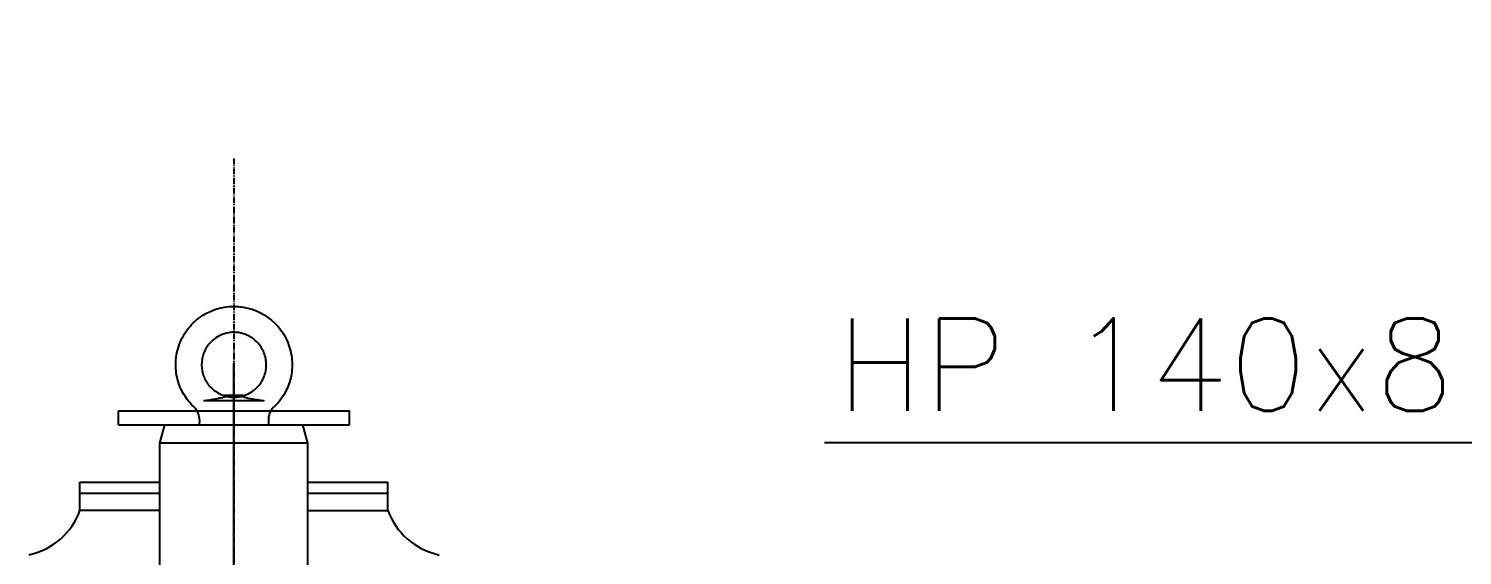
# Model space of a CAD drawing. Extents: x 53504 to 219407, y 25397 to 156081.
# Drawn here: x 169111 to 170662, y 74637 to 75206 of the extents above; entities that cross this region are included whole.
import ezdxf

# ---------------------------------------------------------------- set-up
doc = ezdxf.new("R2010")
doc.units = 0
doc.header["$LTSCALE"] = 250
doc.linetypes.add('PHANTOM', pattern=[2.1, 1.25, -0.2, 0.125, -0.2, 0.125, -0.2])
doc.layers.get('0').update_dxf_attribs({"linetype": 'CONTINUOUS'})
for name, color, linetype in [('S0CO1', 1, 'CONTINUOUS'), ('S0PH1', 1, 'PHANTOM'), ('S0TX2', 2, 'CONTINUOUS')]:
    doc.layers.add(name, color=color, linetype=linetype)
doc.styles.add('ROMANS', font='romans', dxfattribs={"height": 100})
doc.dimstyles.new('ORGINAL', dxfattribs={"dimscale": 100, "dimtxt": 1.8, "dimasz": 2, "dimexe": 0.5, "dimexo": 1, "dimgap": 0.5, "dimtad": 1, "dimdec": 0, "dimdsep": 46, "dimtxsty": 'ROMANS', "dimcen": 0, "dimclrd": 1, "dimclre": 1, "dimclrt": 2, "dimadec": 3, "dimazin": 2, "dimtfac": 1, "dimtdec": 0, "dimtmove": 0, "dimatfit": 3, "dimfxl": 1, "dimtvp": 100, "dimtolj": 1, "dimarcsym": 0})
doc.dimstyles.get("Standard").update_dxf_attribs({"dimscale": 50, "dimtxt": 2, "dimasz": 2, "dimexe": 0.5, "dimexo": 1, "dimgap": 1, "dimtad": 1, "dimdsep": 46, "dimtxsty": 'ROMANS', "dimcen": 1.5, "dimclrd": 1, "dimclre": 1, "dimclrt": 2, "dimazin": 2, "dimtfac": 1, "dimtmove": 2, "dimatfit": 3, "dimfxl": 1, "dimtvp": 100, "dimtolj": 1, "dimarcsym": 0})

# ---------------------------------------------------------------- blocks, each defined once
blk = doc.blocks.new('rorlangskips')
at = {"color": 0, "linetype": 'ByBlock'}
for p, q in [((32.6961, 3388), (-32.6962, 3388)), ((10.0925, 3393.5237), (-10.0926, 3393.5237)), ((-125, 3362), (-125, 3377)), ((-125, 3377), (125, 3377)), ((-37.2574, 3366.8566), (-37.5, 3362)), ((37.2573, 3366.8565), (37.5, 3362)), ((125, 3362), (125, 3377)), ((-125, 3362), (125, 3362)), ((-80, 3342), (-74.6411, 3362)), ((-74.6411, 3362), (74.641, 3362)), ((80, 3342), (74.641, 3362)), ((-80, 2797), (-80, 3342)), ((80, 3342), (-80, 3342)), ((80, 2797), (80, 3342)), ((-166.5, 3269.41192), (-166.5, 3300)), ((-166.5, 3300), (-80, 3300)), ((-166.5, 3288), (-80, 3288)), ((80, 3300), (166.5, 3300)), ((80, 3288), (166.5, 3288)), ((166.5, 3269.41192), (166.5, 3300)), ((-80, 3269.41192), (-166.5, 3269.41192)), ((80, 3269.41192), (166.5, 3269.41192)), ((-220, 3221.95207), (-222, 3220.94443)), ((220, 3221.95207), (222, 3220.94443))]:
    blk.add_line(p, q, dxfattribs=at)
for centre, radius, start, end in [((-55.235, 3367.7548), 18, 357.14, 46.98338), ((55.2349, 3367.7548), 18, 133.01662, 182.86), ((-237, 3295), 75, 283.1009, 340.05156), ((237, 3295), 75, 199.94844, 256.8991)]:
    blk.add_arc(centre, radius, start, end, dxfattribs=at)
for points, knots in [([(-42.9553, 3380.9153), (-44.652, 3382.4932), (-46.2664, 3384.1745), (-51.4917, 3390.2411), (-54.6347, 3395.116), (-58.397, 3403.126), (-59.4981, 3406.0387), (-62.151, 3415.0053), (-63.0538, 3421.1583), (-62.9178, 3433.9976), (-61.7631, 3440.7225), (-57.5659, 3453.3803), (-54.5677, 3459.2008), (-46.6111, 3469.9028), (-41.8336, 3474.5719), (-28.6647, 3483.898), (-19.6536, 3487.6186), (-7.0476, 3489.6926), (-3.339, 3490.0098), (0, 3490.0011), (0.2962, 3490.0003), (0.5923, 3489.9983), (5.6761, 3489.9327), (10.4933, 3489.308), (27.6709, 3485.0405), (38.9094, 3478.2099), (52.0128, 3463.2264), (55.6007, 3457.4235), (60.6297, 3445.04), (62.1704, 3438.6563), (63.2704, 3426.3372), (62.9583, 3420.5729), (60.7306, 3409.3949), (58.9973, 3404.2088), (53.3236, 3392.642), (48.9709, 3386.6798), (43.3929, 3381.3269), (43.1746, 3381.1203), (42.9556, 3380.9153)], [0, 0, 0, 0, 0.017680396, 0.017680396, 0.060473678, 0.060473678, 0.084134554, 0.084134554, 0.13067607, 0.13067607, 0.18069, 0.18069, 0.23102135, 0.23102135, 0.28123803, 0.28123803, 0.35282205, 0.35282205, 0.37711019, 0.37711019, 0.37711019, 0.37932299, 0.37932299, 0.41509202, 0.41509202, 0.51281154, 0.51281154, 0.56531203, 0.56531203, 0.6139228, 0.6139228, 0.65886656, 0.65886656, 0.70008467, 0.70008467, 0.75656438, 0.75656438, 0.75885297, 0.75885297, 0.75885297, 0.75885297]), ([(10.0923, 3393.5233), (12.2217, 3394.1667), (14.2939, 3395.0039), (20.4792, 3398.2034), (24.2287, 3401.2935), (30.1912, 3408.6676), (32.3751, 3412.897), (34.833, 3421.5319), (35.24, 3425.7134), (34.4337, 3434.5409), (33.1369, 3439.0839), (29.0745, 3446.9774), (26.3404, 3450.4466), (20.1277, 3455.9031), (16.7558, 3457.9798), (9.6331, 3460.8472), (6.1981, 3461.6337), (1.6437, 3461.9714), (0.9189, 3461.9963), (0, 3461.9987), (-1.9598, 3462.0038), (-4.0725, 3461.8184), (-11.623, 3460.5039), (-16.9633, 3458.1359), (-24.8073, 3452.0496), (-27.695, 3448.8271), (-32.2351, 3441.3471), (-33.7921, 3436.9968), (-35.1824, 3428.5326), (-35.1553, 3424.5714), (-33.5923, 3416.2448), (-32.0239, 3412.2212), (-27.487, 3404.9184), (-24.6108, 3401.757), (-17.9081, 3396.6286), (-14.1334, 3394.743), (-10.0931, 3393.5233)], [0, 0, 0, 0, 0.029913183, 0.029913183, 0.094497653, 0.094497653, 0.15792104, 0.15792104, 0.2164099, 0.2164099, 0.27863407, 0.27863407, 0.3372709, 0.3372709, 0.39113571, 0.39113571, 0.4419944, 0.4419944, 0.45490794, 0.45490794, 0.45490794, 0.48133319, 0.48133319, 0.55856546, 0.55856546, 0.61608285, 0.61608285, 0.6770586, 0.6770586, 0.73227967, 0.73227967, 0.79216055, 0.79216055, 0.84960881, 0.84960881, 0.90672515, 0.90672515, 0.90672515, 0.90672515]), ([(-32.6958, 3388.0003), (-28.3577, 3388.6636), (-23.8483, 3389.3809), (-17.6736, 3390.4898), (-15.5096, 3390.9014), (-12.182, 3391.6578), (-10.5838, 3392.073), (-9.6761, 3392.6636), (-9.5596, 3392.8116), (-9.5391, 3392.9542)], [0, 0, 0, 0, 0.47621351, 0.47621351, 0.72521283, 0.72521283, 0.92926453, 0.92926453, 1, 1, 1, 1]), ([(-9.5391, 3392.9542), (-9.518, 3392.9461), (-9.0035, 3392.7489), (-7.4578, 3392.3939), (-4.03, 3392.0458), (-1.347, 3391.9652), (1.3469, 3391.9652), (4.0295, 3392.0458), (7.4581, 3392.3939), (9.0033, 3392.7489), (9.5179, 3392.9461), (9.5393, 3392.9542)], [0.11950734, 0.11950734, 0.11950734, 0.11950734, 0.125, 0.25, 0.375, 0.5, 0.5, 0.625, 0.75, 0.875, 0.88050146, 0.88050146, 0.88050146, 0.88050146]), ([(9.5393, 3392.9542), (9.4567, 3393.0059), (9.4092, 3393.0593), (9.3892, 3393.2586), (9.6673, 3393.3954), (10.0923, 3393.5233)], [0.32181557, 0.32181557, 0.32181557, 0.32181557, 0.50662678, 0.50662678, 0.99425113, 0.99425113, 0.99425113, 0.99425113]), ([(9.5393, 3392.9542), (9.5656, 3392.7682), (9.757, 3392.5758), (11.3429, 3391.7631), (14.5735, 3391.0793), (22.5384, 3389.5885), (27.7469, 3388.757), (32.696, 3388.0003)], [0, 0, 0, 0, 0.12286424, 0.12286424, 0.50873185, 0.50873185, 1, 1, 1, 1])]:
    blk.add_open_spline(points, degree=3, knots=knots, dxfattribs=at)
blk.add_open_spline([(-10.0931, 3393.5233), (-9.4545, 3393.3312), (-9.2406, 3393.1432), (-9.5391, 3392.9542)], degree=3, dxfattribs=at)
at = {"layer": 'S0CO1'}
blk.add_line((0, 2501.42396), (0, 3428.1123), dxfattribs=at)

msp = doc.modelspace()

# ---------------------------------------------------------------- linework, layer by layer
at = {"layer": 'S0PH1', "color": 0, "ltscale": 0.02}
msp.add_line((169333.047, 75065.721), (169333.047, 70605.808), dxfattribs=at)

# ---------------------------------------------------------------- block references
at = {"layer": 'S0CO1', "color": 0}
msp.add_blockref('rorlangskips', (169333.047, 71416.049), dxfattribs=at)

# ---------------------------------------------------------------- texts
at = {"layer": 'S0TX2', "color": 0, "style": 'ROMANS'}
msp.add_text('HP 140x8', height=100, dxfattribs=at).set_placement((169984.358, 74793.05))

# ---------------------------------------------------------------- leaders
at = {"layer": 'S0CO1', "color": 0}
msp.add_leader([(170933.047, 75126.207), (170849.636, 74758.678), (169971.774, 74758.678)], dimstyle='STANDARD', override={"dimgap": 1, "dimtad": 0}, dxfattribs=at)
at = {"layer": 'S0TX2', "color": 0}
msp.add_leader([(171294.112, 75206.207), (170849.636, 74758.678), (169971.774, 74758.678)], dimstyle='ORGINAL', dxfattribs=at)

doc.saveas('drawing.dxf')
